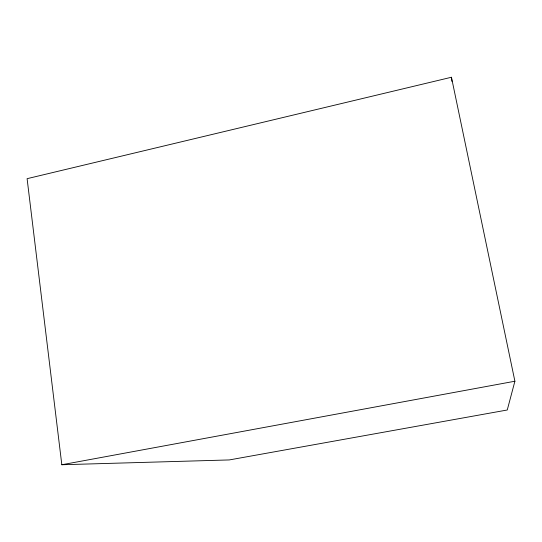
<?xml version="1.0" encoding="UTF-8"?>
<svg xmlns="http://www.w3.org/2000/svg" width="542" height="542" viewBox="0 0 542 542"><rect width="100%" height="100%" fill="white"/><g stroke="black" fill="none" stroke-linecap="round" stroke-linejoin="round"><path stroke-width="0.81" d="M514.9 381.229L507.258 409.996L229.286 459.934L61.822 464.745L27.1 178.677L451.445 77.255L514.9 381.229L61.822 464.745M451.445 77.255L451.94 81.442"/></g></svg>
